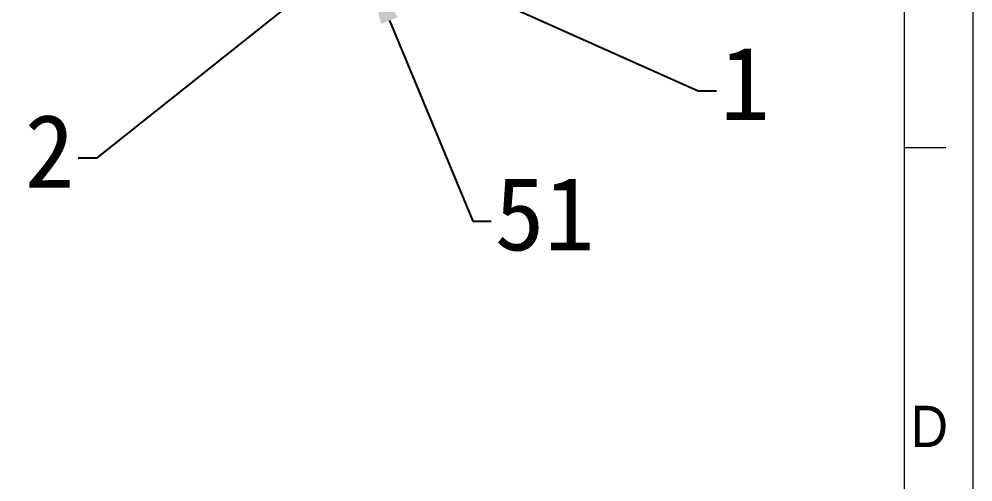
# Model space of a CAD drawing. Header units: millimetres. Extents: x 164 to 1164, y 133 to 906.
# Drawn here: x 505.9 to 610, y 254.3 to 304.8 of the extents above; entities that cross this region are included whole.
import ezdxf
from ezdxf import colors
from ezdxf.entities.mleader import LeaderData, LeaderLine
from ezdxf.math import Vec2, Vec3

# ---------------------------------------------------------------- set-up
doc = ezdxf.new("R2010")
doc.units = ezdxf.units.MM
for name, color, linetype in [('00侧挡板', 103, 'Continuous'), ('00点位图', 100, 'Continuous'), ('设计图框', 120, 'Continuous')]:
    doc.layers.add(name, color=color, linetype=linetype)
doc.styles.add('SLDTEXTSTYLE1', font='', dxfattribs={"width": 0.94})
doc.styles.get("Standard").update_dxf_attribs({"font": ''})
doc.styles.get('SLDTEXTSTYLE1').set_extended_font_data('SWIsop1')
doc.styles.get('Standard').set_extended_font_data('SimSun')

# ---------------------------------------------------------------- blocks, each defined once
blk = doc.blocks.new('YHD点位图')
at = {"layer": '00点位图', "color": 4, "linetype": 'Continuous', "lineweight": 18}
for p, q in [((1959.795, 1446.327), (1959.795, 1236.327)), ((1954.795, 1441.327), (1954.795, 1241.327)), ((1954.825, 1341.327), (1957.825, 1341.327))]:
    blk.add_line(p, q, dxfattribs=at)
at = {"layer": '00点位图', "color": 4, "linetype": 'Continuous', "lineweight": 0, "insert": (1955.266, 1322.536), "char_height": 3, "attachment_point": 1, "style": 'SLDTEXTSTYLE1'}
blk.add_mtext('D', dxfattribs=at)

msp = doc.modelspace()

# ---------------------------------------------------------------- block references
at = {"layer": '设计图框', "xscale": 1.5, "yscale": 1.5, "zscale": 1.5}
msp.add_blockref('YHD点位图', (-2329.71, -1721.22), dxfattribs=at)

# ---------------------------------------------------------------- leaders
at = {"layer": '00侧挡板'}
ml = msp.add_multileader_mtext('Standard', dxfattribs=at)
ml.set_content('2', color=256)
ml.set_leader_properties()
ml.build(insert=Vec2(0, 0))
ml.multileader.update_dxf_attribs({"dogleg_length": 2, "arrow_head_size": 6})
ctx = ml.context
ctx.base_point, ctx.char_height, ctx.arrow_head_size, ctx.landing_gap_size, ctx.plane_origin = Vec3(507.15, 289.58), 8, 6, 0.4, Vec3(543.03, 312.43)
ctx.text_align_type = 2
notes = []
notes.append((ctx, [(0, (1, 1, 0), (514.35, 289.58), (-1, 0), 2, [(0, [(543.03, 312.43)], 0, [])])]))
ctx.mtext.insert, ctx.mtext.defined_height, ctx.mtext.alignment, ctx.mtext.flow_direction = Vec3(511.95, 294.38), 0.4, 3, 5
ml = msp.add_multileader_mtext('Standard', dxfattribs=at)
ml.set_content('1', color=256)
ml.set_leader_properties()
ml.build(insert=Vec2(0, 0))
ml.multileader.update_dxf_attribs({"dogleg_length": 2, "arrow_head_size": 6})
ctx = ml.context
ctx.base_point, ctx.char_height, ctx.arrow_head_size, ctx.landing_gap_size, ctx.plane_origin = Vec3(581.99, 296.96), 8, 6, 0.4, Vec3(545.37, 312.43)
notes.append((ctx, [(0, (1, 1, 0), (579.99, 296.96), (1, 0), 2, [(0, [(545.37, 312.43)], 0, [])])]))
ctx.mtext.insert, ctx.mtext.defined_height, ctx.mtext.flow_direction = Vec3(582.39, 301.76), 0.4, 5
ml = msp.add_multileader_mtext('Standard', dxfattribs=at)
ml.set_content('51', color=256)
ml.set_leader_properties()
ml.build(insert=Vec2(0, 0))
ml.multileader.update_dxf_attribs({"dogleg_length": 2, "arrow_head_size": 6})
ctx = ml.context
ctx.base_point, ctx.char_height, ctx.arrow_head_size, ctx.landing_gap_size, ctx.plane_origin = Vec3(557.4, 282.74), 8, 6, 0.4, Vec3(544.01, 310.15)
notes.append((ctx, [(0, (1, 1, 0), (555.4, 282.74), (1, 0), 2, [(0, [(544.01, 310.15)], 0, [])])]))
ctx.mtext.insert, ctx.mtext.defined_height, ctx.mtext.flow_direction = Vec3(557.8, 287.54), 0.4, 5
for ctx, leaders in notes:
    for number, flags, end, landing, length, lines in leaders:
        leader = LeaderData()
        leader.index, (leader.has_last_leader_line, leader.has_dogleg_vector, leader.attachment_direction) = number, flags
        leader.last_leader_point, leader.dogleg_vector, leader.dogleg_length = Vec3(end), Vec3(landing), length
        for number, points, colour, breaks in lines:
            line = LeaderLine()
            line.index, line.vertices, line.color, line.breaks = number, Vec3.list(points), colors.encode_raw_color(colour), breaks
            leader.lines.append(line)
        ctx.leaders.append(leader)

doc.saveas('drawing.dxf')
